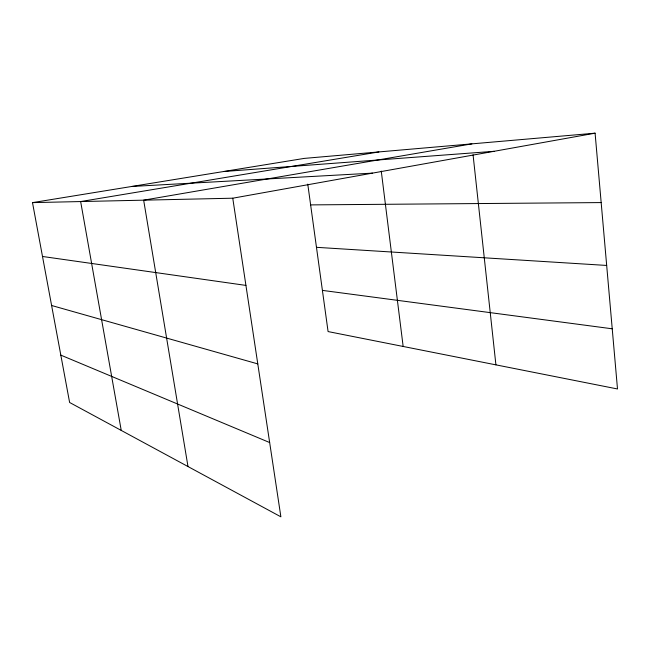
<?xml version="1.0" encoding="UTF-8"?>
<svg xmlns="http://www.w3.org/2000/svg" width="650" height="650" viewBox="0 0 650 650"><rect width="100%" height="100%" fill="white"/><g stroke="black" fill="none" stroke-linecap="round" stroke-linejoin="round"><path stroke-width="0.97" d="M232.757 198.201L280.881 516.823L69.615 402.48L32.5 202.621L232.757 198.201L595.091 133.177L617.5 388.968L328.079 331.573L307.767 184.129M471.876 143.869L143.658 200.168L187.996 466.554M378.869 151.938L80.649 201.557L121.241 430.422M32.5 202.621L304.224 158.405L595.091 133.177M223.665 171.519L494.106 151.304M131.771 186.469L372.507 173.127M310.627 204.896L601.169 202.581M316.477 247.325L606.678 265.444M322.408 290.387L612.227 328.803M42.502 256.474L245.928 285.407M51.602 305.492L257.79 363.902M60.816 355.127L269.669 442.552M381.257 171.072L403.154 346.466M473.062 154.806L495.918 364.861"/></g></svg>
